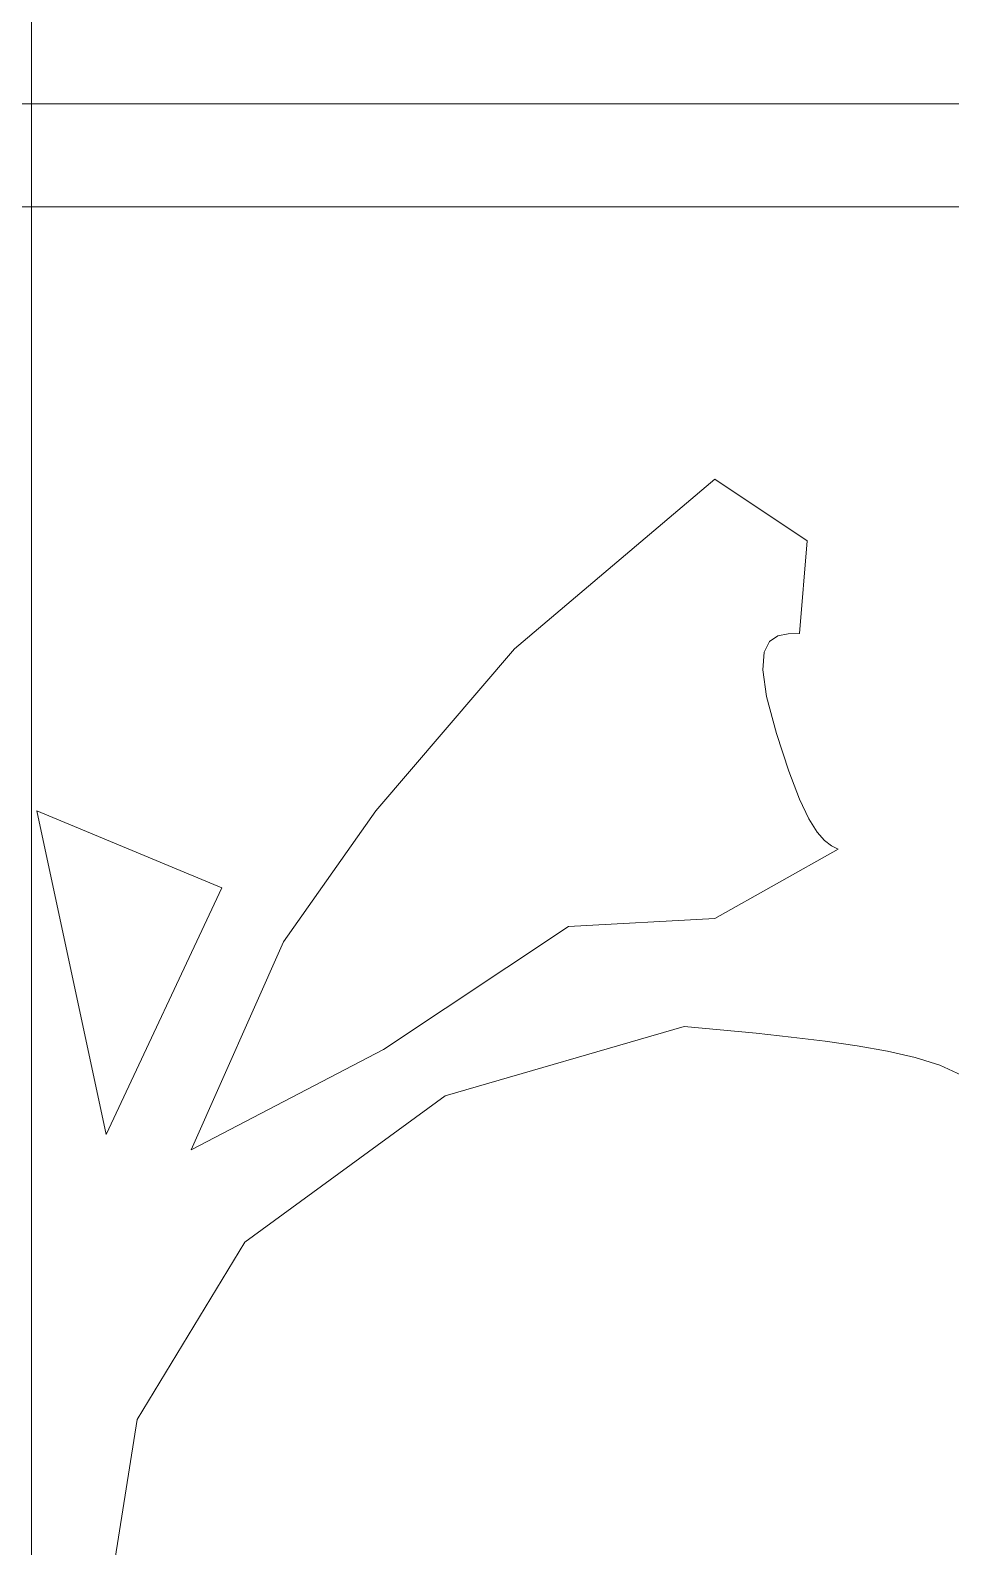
# Model space of a CAD drawing. Header units: centimetres. Extents: x -1923 to 51, y -127 to 807.
# Drawn here: x -817.7 to -773, y 357 to 430.6 of the extents above; entities that cross this region are included whole.
import ezdxf

# ---------------------------------------------------------------- set-up
doc = ezdxf.new("R2010")
doc.units = ezdxf.units.CM
doc.layers.add('A-FLOR-HRAL', color=7, linetype='Continuous', lineweight=9)
doc.layers.add('L-PLNT', color=7, linetype='Continuous', lineweight=15)

# ---------------------------------------------------------------- blocks, each defined once
blk = doc.blocks.new('Railing - Railing-1761564-СЕВЕР')
at = {"layer": 'A-FLOR-HRAL', "color": 252, "true_color": 0x858585}
for p, q in [((-904.143, 427), (-729.143, 427)), ((-904.143, 422), (-729.143, 422))]:
    blk.add_line(p, q, dxfattribs=at)
at = {"layer": 'A-FLOR-HRAL'}
for p, q in [((-904.143, 427), (-729.143, 427)), ((-729.143, 422), (-904.143, 422))]:
    blk.add_line(p, q, dxfattribs=at)
at = {"layer": 'A-FLOR-HRAL', "color": 9, "true_color": 0xc4c4c4}
for p, q in [((-904.143, 422), (-729.143, 422)), ((-729.143, 422), (-904.143, 422))]:
    blk.add_line(p, q, dxfattribs=at)
blk = doc.blocks.new('Planting_RPC_Tree_Deciduous - Blue_Berry_Elder-4_5_Meters-1824323-СЕВЕР')
at = {"layer": 'L-PLNT'}
for p, q in [((-817.643, 438.698), (-817.643, 429.346)), ((-817.643, 429.346), (-817.643, 427.873)), ((-817.643, 427.873), (-817.643, 427))]:
    blk.add_line(p, q, dxfattribs=at)
at = {"layer": 'L-PLNT', "color": 8, "true_color": 0x7d7d7d}
for p, q in [((-817.643, 430.251), (-817.643, 430.708)), ((-817.643, 429.618), (-817.643, 430.251)), ((-817.643, 428.598), (-817.643, 429.618)), ((-817.643, 427), (-817.643, 428.598))]:
    blk.add_line(p, q, dxfattribs=at)
at = {"layer": 'L-PLNT', "color": 252, "true_color": 0x858585}
for p, q in [((-817.643, 427), (-817.643, 426.537)), ((-817.643, 426.537), (-817.643, 425.155)), ((-817.643, 425.155), (-817.643, 423.544)), ((-817.643, 423.544), (-817.643, 421.521)), ((-817.643, 421.521), (-817.643, 418.903)), ((-817.643, 418.903), (-817.643, 415.505)), ((-817.643, 415.505), (-817.643, 411.917)), ((-817.643, 411.917), (-817.643, 408.787)), ((-817.643, 408.787), (-817.643, 406.024)), ((-784.456, 408.772), (-794.182, 400.542)), ((-779.967, 405.779), (-784.456, 408.772)), ((-817.643, 406.024), (-817.643, 403.535)), ((-780.341, 401.29), (-779.967, 405.779)), ((-817.643, 397.924), (-817.643, 405.405)), ((-817.643, 405.405), (-817.643, 400.916)), ((-817.643, 403.535), (-817.643, 401.229)), ((-817.643, 400.725), (-817.643, 401.725)), ((-817.643, 401.725), (-817.643, 401.443)), ((-817.643, 401.443), (-817.643, 399.42)), ((-817.643, 401.229), (-817.643, 399.015)), ((-781.803, 400.908), (-781.398, 401.177)), ((-781.398, 401.177), (-780.894, 401.276)), ((-780.894, 401.276), (-780.341, 401.29)), ((-817.643, 400.916), (-817.643, 390.442)), ((-817.643, 398.901), (-817.643, 400.725)), ((-794.182, 400.542), (-800.915, 392.687)), ((-782.062, 400.383), (-781.803, 400.908)), ((-782.124, 399.518), (-782.062, 400.383)), ((-817.643, 399.42), (-817.643, 396.647)), ((-817.643, 399.015), (-817.643, 396.801)), ((-781.941, 398.228), (-782.124, 399.518)), ((-817.643, 396.71), (-817.643, 398.901)), ((-781.463, 396.427), (-781.941, 398.228)), ((-817.643, 396.805), (-817.643, 397.924)), ((-817.643, 395.705), (-817.643, 396.805)), ((-817.643, 396.801), (-817.643, 394.808)), ((-817.643, 394.61), (-817.643, 396.71)), ((-817.643, 396.647), (-817.643, 394.418)), ((-780.865, 394.605), (-781.463, 396.427)), ((-817.643, 394.645), (-817.643, 395.705)), ((-817.643, 394.808), (-817.643, 393.311)), ((-817.643, 393.644), (-817.643, 394.645)), ((-817.643, 393.06), (-817.643, 394.61)), ((-780.346, 393.254), (-780.865, 394.605)), ((-817.643, 394.418), (-817.643, 392.726)), ((-817.643, 392.721), (-817.643, 393.644)), ((-817.643, 393.311), (-817.643, 392.306)), ((-817.643, 392.168), (-817.643, 393.06)), ((-779.893, 392.295), (-780.346, 393.254)), ((-817.643, 392.726), (-817.643, 391.563)), ((-817.643, 391.897), (-817.643, 392.721)), ((-817.643, 392.306), (-817.643, 391.785)), ((-808.397, 388.946), (-817.375, 392.687)), ((-814.008, 376.975), (-817.375, 392.687)), ((-800.915, 392.687), (-805.404, 386.327)), ((-779.491, 391.651), (-779.893, 392.295)), ((-817.643, 391.741), (-817.643, 392.168)), ((-817.643, 391.19), (-817.643, 391.897)), ((-817.643, 391.785), (-817.643, 391.741)), ((-817.643, 390.342), (-817.643, 391.763)), ((-817.643, 391.563), (-817.643, 390.924)), ((-779.129, 391.242), (-779.491, 391.651)), ((-817.643, 390.802), (-817.643, 391.19)), ((-817.643, 390.924), (-817.643, 390.802)), ((-784.456, 387.45), (-778.471, 390.816)), ((-778.793, 390.99), (-779.129, 391.242)), ((-778.471, 390.816), (-778.793, 390.99)), ((-817.643, 390.442), (-817.643, 376.227)), ((-817.643, 389.334), (-817.643, 390.342)), ((-817.643, 388.197), (-817.643, 389.694)), ((-817.643, 389.694), (-817.643, 389.229)), ((-817.643, 388.817), (-817.643, 389.334)), ((-817.643, 389.229), (-817.643, 388.863)), ((-817.643, 388.863), (-817.643, 388.693)), ((-817.643, 388.693), (-817.643, 388.817)), ((-814.008, 376.975), (-808.397, 388.946)), ((-817.643, 381.464), (-817.643, 388.197)), ((-791.563, 387.075), (-784.456, 387.45)), ((-800.541, 381.09), (-791.563, 387.075)), ((-805.404, 386.327), (-809.893, 376.227)), ((-785.952, 382.212), (-797.549, 378.846)), ((-784.192, 382.051), (-785.952, 382.212)), ((-782.451, 381.883), (-784.192, 382.051)), ((-817.643, 375.479), (-817.643, 381.464)), ((-780.75, 381.702), (-782.451, 381.883)), ((-779.107, 381.501), (-780.75, 381.702)), ((-777.543, 381.274), (-779.107, 381.501)), ((-776.078, 381.015), (-777.543, 381.274)), ((-800.541, 381.09), (-809.893, 376.227)), ((-774.73, 380.716), (-776.078, 381.015)), ((-773.532, 380.332), (-774.73, 380.716)), ((-772.479, 379.844), (-773.532, 380.332)), ((-797.549, 378.846), (-807.275, 371.738)), ((-817.643, 376.227), (-817.643, 359.767)), ((-817.643, 368.745), (-817.643, 375.479)), ((-807.275, 371.738), (-812.512, 363.134)), ((-817.643, 358.379), (-817.643, 368.745)), ((-812.512, 363.134), (-815.13, 346.675)), ((-817.643, 359.767), (-817.643, 354.156))]:
    blk.add_line(p, q, dxfattribs=at)
at = {"layer": 'L-PLNT', "color": 9, "true_color": 0xc0c0c0}
for p, q in [((-817.643, 424.777), (-817.643, 426.975)), ((-817.643, 422.159), (-817.643, 424.777)), ((-817.643, 419.28), (-817.643, 422.159)), ((-817.643, 416.296), (-817.643, 419.28)), ((-817.643, 413.364), (-817.643, 416.296)), ((-817.643, 414.009), (-817.643, 412.576)), ((-817.643, 413.765), (-817.643, 414.009)), ((-817.643, 413.497), (-817.643, 413.765)), ((-817.643, 413.184), (-817.643, 413.497)), ((-817.643, 410.642), (-817.643, 413.364)), ((-817.643, 412.803), (-817.643, 413.184)), ((-817.643, 412.329), (-817.643, 412.803)), ((-817.643, 412.576), (-817.643, 411.202)), ((-817.643, 411.742), (-817.643, 412.329)), ((-817.643, 411.016), (-817.643, 411.742)), ((-817.643, 411.39), (-817.643, 407.65)), ((-817.643, 405.405), (-817.643, 411.39)), ((-817.643, 411.202), (-817.643, 409.945)), ((-817.643, 410.005), (-817.643, 411.016)), ((-817.643, 408.571), (-817.643, 410.642)), ((-817.643, 408.654), (-817.643, 410.005)), ((-817.643, 409.945), (-817.643, 408.866)), ((-817.643, 408.866), (-817.643, 408.021)), ((-817.643, 407.08), (-817.643, 408.654)), ((-817.643, 407.357), (-817.643, 408.571)), ((-817.643, 408.021), (-817.643, 407.472)), ((-817.643, 407.65), (-817.643, 403.535)), ((-817.643, 407.472), (-817.643, 407.275)), ((-817.643, 406.804), (-817.643, 407.357)), ((-817.643, 407.275), (-817.643, 407.148)), ((-817.643, 407.148), (-817.643, 406.896)), ((-817.643, 405.402), (-817.643, 407.08)), ((-817.643, 406.896), (-817.643, 406.716)), ((-817.643, 406.716), (-817.643, 406.804)), ((-817.643, 394.944), (-817.643, 405.405)), ((-817.643, 405.405), (-817.643, 393.319)), ((-817.643, 403.481), (-817.643, 405.405)), ((-817.643, 403.736), (-817.643, 405.402)), ((-817.643, 402.202), (-817.643, 403.736)), ((-817.643, 403.535), (-817.643, 393.319)), ((-817.643, 401.557), (-817.643, 403.481)), ((-817.643, 400.916), (-817.643, 402.202)), ((-817.643, 399.634), (-817.643, 401.557)), ((-817.643, 399.412), (-817.643, 400.916)), ((-817.643, 397.71), (-817.643, 399.634)), ((-817.643, 397.267), (-817.643, 399.412)), ((-817.643, 395.786), (-817.643, 397.71)), ((-817.643, 394.693), (-817.643, 397.267)), ((-817.643, 393.862), (-817.643, 395.77)), ((-817.643, 393.319), (-817.643, 394.931)), ((-817.643, 393.319), (-817.643, 394.664)), ((-817.643, 393.319), (-817.643, 393.862)), ((-817.643, 393.073), (-817.643, 391.19)), ((-817.643, 381.838), (-817.643, 393.073)), ((-817.643, 393.073), (-817.643, 387.075)), ((-817.643, 391.938), (-817.643, 393.073)), ((-817.643, 391.786), (-817.643, 393.073)), ((-817.643, 391.763), (-817.643, 391.938)), ((-817.643, 388.816), (-817.643, 391.786)), ((-817.643, 381.838), (-817.643, 391.19)), ((-817.643, 385.938), (-817.643, 388.816)), ((-817.643, 387.075), (-817.643, 371.738)), ((-817.643, 383.334), (-817.643, 385.938)), ((-817.643, 381.15), (-817.643, 383.334)), ((-817.643, 371.364), (-817.643, 381.464)), ((-817.643, 381.464), (-817.643, 380.716)), ((-817.643, 379.371), (-817.643, 381.15)), ((-817.643, 380.716), (-817.643, 379.129)), ((-817.643, 377.946), (-817.643, 379.371)), ((-817.643, 379.129), (-817.643, 377.64)), ((-817.643, 376.821), (-817.643, 377.946)), ((-817.643, 377.559), (-817.643, 377.723)), ((-817.643, 377.723), (-817.643, 376.851)), ((-817.643, 377.64), (-817.643, 376.348)), ((-817.643, 377.368), (-817.643, 377.559)), ((-817.643, 377.124), (-817.643, 377.368)), ((-817.643, 376.803), (-817.643, 377.124)), ((-817.643, 376.851), (-817.643, 376.034)), ((-817.643, 375.945), (-817.643, 376.821)), ((-817.643, 376.376), (-817.643, 376.803)), ((-817.643, 375.819), (-817.643, 376.376)), ((-817.643, 376.348), (-817.643, 375.35)), ((-817.643, 376.034), (-817.643, 375.328)), ((-817.643, 375.266), (-817.643, 375.945)), ((-817.643, 375.105), (-817.643, 375.819)), ((-817.643, 375.35), (-817.643, 374.745)), ((-817.643, 375.328), (-817.643, 374.789)), ((-817.643, 374.731), (-817.643, 375.266)), ((-817.643, 374.63), (-817.643, 375.105)), ((-817.643, 374.789), (-817.643, 374.473)), ((-817.643, 374.745), (-817.643, 374.63)), ((-817.643, 374.435), (-817.643, 374.731)), ((-817.643, 374.473), (-817.643, 374.435)), ((-817.643, 358.271), (-817.643, 371.738)), ((-817.643, 360.141), (-817.643, 371.364)), ((-817.643, 346.675), (-817.643, 360.141)), ((-817.643, 358.271), (-817.643, 358.379))]:
    blk.add_line(p, q, dxfattribs=at)

msp = doc.modelspace()

# ---------------------------------------------------------------- block references
at = {"layer": 'A-FLOR-HRAL', "color": 9, "true_color": 0xc4c4c4}
msp.add_blockref('Railing - Railing-1761564-СЕВЕР', (0, 0), dxfattribs=at)
at = {"layer": 'L-PLNT'}
msp.add_blockref('Planting_RPC_Tree_Deciduous - Blue_Berry_Elder-4_5_Meters-1824323-СЕВЕР', (0, 0), dxfattribs=at)

doc.saveas('drawing.dxf')
